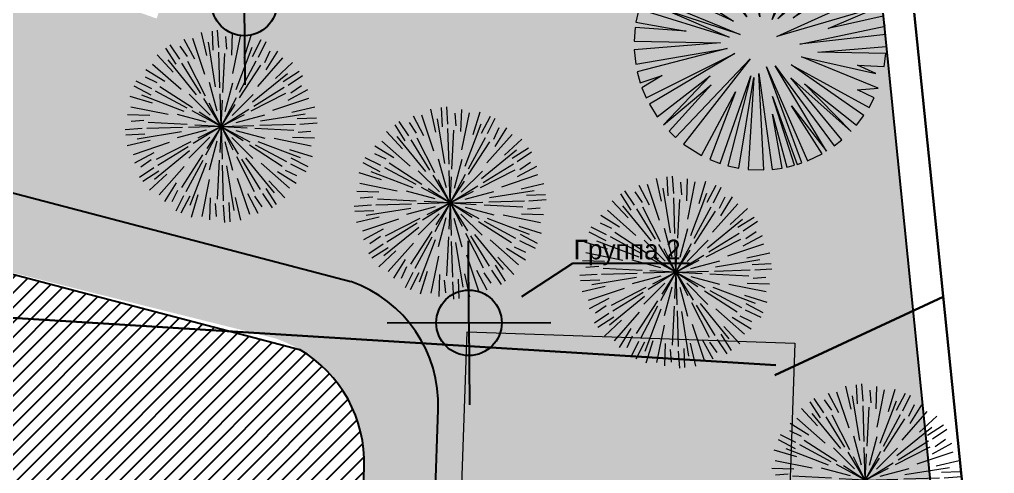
# Model space of a CAD drawing. Header units: millimetres. Extents: x -1042495 to -977915, y 3191218 to 3280168.
# Drawn here: x -992793 to -977915, y 3257403 to 3264328 of the extents above; entities that cross this region are included whole.
import ezdxf
from ezdxf import colors
from ezdxf.entities.mleader import LeaderData, LeaderLine
from ezdxf.math import Vec2, Vec3

# ---------------------------------------------------------------- set-up
doc = ezdxf.new("R2010")
doc.units = ezdxf.units.MM
doc.layers.get('0').update_dxf_attribs({"lineweight": 15})
for name, color, linetype in [('000 Граница', 6, 'Continuous'), ('000 дорожки', 7, 'Continuous'), ('000 Привязки', 1, 'Continuous'), ('000 Штриховка', 7, 'Continuous'), ('_Освещение уличные фанари', 1, 'Continuous'), ('p', 7, 'Continuous'), ('Сосны', 67, 'Continuous')]:
    doc.layers.add(name, color=color, linetype=linetype)
for name, color, linetype, lineweight in [('_ВК_В1', 5, 'B1', 30), ('_ВК_Кб', 18, 'g5_122_kb', 30), ('_Группы Электрика', 7, 'Continuous', 15), ('здания', 7, 'Continuous', 35), ('ме', 103, 'Continuous', 15)]:
    doc.layers.add(name, color=color, linetype=linetype, lineweight=lineweight)
doc.layers.add('АР-15_ Окружение деревья_Ном._пера__102', color=7, linetype='Continuous', lineweight=5, true_color=0xcccccc)
doc.layers.add('газон', color=7, linetype='Continuous', true_color=0xe4edc9)
doc.styles.add('Line_GUGK', font='')
doc.styles.get('Line_GUGK').set_extended_font_data('Bm431', italic=True)
doc.linetypes.add('B1', pattern='A,12.5,-3,["В1",Standard,S=2,R=0,X=-2,Y=-1],-2.5', length=18)
doc.linetypes.add('g5_122_kb', pattern='A,1,-1,1.5,-0.4,["Кб",Line_GUGK,S=1,R=0,X=0,Y=-0.5],-2.4,1.5,-1,4,-1,4,-1,3', length=21.8)

# ---------------------------------------------------------------- blocks, each defined once
blk = doc.blocks.new('z_39')
at = {"color": 118, "linetype": 'Continuous'}
for p, q in [((-84.30099999532104, 268.3220000006258), (-146.7459999956191, 454.7990000024438)), ((-73.88699999824166, 367.4010000005364), (-100.9289999939501, 485.9200000017881)), ((-40.58899999409914, 394.6000000014901), (-44.74299999698997, 493.6810000017285)), ((-11.44399999827147, 408.2010000050068), (-17.65599999949336, 497.5580000020564)), ((30.27500000223517, 400.0130000039935), (25.03600000590086, 465.8540000021458)), ((55.91400000080466, 369.5069999992847), (59.55500000342727, 484.0750000029802)), ((61.15300000458956, 274.5240000002086), (100.3150000050664, 467.2390000037849)), ((119.7130000032485, 355.1210000030696), (155.5520000010729, 471.285000000149)), ((-232.4489999972284, 321.4410000033677), (-285.5889999978244, 405.1680000014603)), ((-214.0119999945164, 347.7890000008047), (-264.0689999945462, 422.0730000026524)), ((-173.7879999950528, 361.5610000044107), (-211.2449999973178, 415.9600000046194)), ((-136.3299999944866, 347.9589999988675), (-190.4599999971688, 449.0010000020266)), ((-28.07299999520183, 204.2000000029802), (-65.52899999916553, 435.402000002563)), ((77.78900000452995, 190.8780000023544), (160.9500000029802, 409.832000002265)), ((162.1510000005364, 362.0280000008643), (208.0900000035763, 449.9130000025034)), ((194.1890000030398, 359.2340000011027), (233.4900000058115, 439.7270000018179)), ((-247.687999997288, 281.234000004828), (-330.36799999699, 370.355000000447)), ((-5.95099999755621, 200.1760000027716), (-11.44399999827147, 384.8800000026822)), ((9.048000004142523, 175.5830000005662), (19.43600000441074, 377.1280000023544)), ((190.2200000025332, 207.1680000014603), (320.4920000061393, 354.4840000011027)), ((226.2250000052154, 331.2829999998212), (254.6080000065267, 390.922000002116)), ((233.1770000047982, 292.0450000017881), (293.6150000058115, 389.4440000019968)), ((-207.1689999960363, 190.2230000048876), (-354.484999999404, 320.4950000010431)), ((-126.4099999964237, 162.8070000037551), (-274.4489999935031, 344.304999999702)), ((-105.2419999949634, 170.3790000006557), (-202.3509999997914, 327.5940000042319)), ((-79.95599999651313, 156.5830000005662), (-171.7319999970496, 336.3210000023246)), ((94.93200000375509, 176.3300000019372), (182.5290000028908, 339.03900000453)), ((95.62700000405312, 147.535000000149), (205.3950000032783, 316.8850000016391)), ((281.2350000031292, 247.6880000010133), (370.3540000058711, 330.3680000007153)), ((-331.2839999981225, 226.2270000018179), (-390.9229999966919, 254.6100000031292)), ((-292.0459999963641, 233.1770000047982), (-389.4449999965727, 293.617000002414)), ((162.8070000037551, 126.4090000018477), (344.3030000030994, 274.4480000026524)), ((321.4400000050664, 232.4479999989271), (405.1660000011325, 285.5890000015497)), ((347.7900000065565, 214.012000001967), (422.0710000023246, 264.0680000036955)), ((-362.027999997139, 162.1510000005364), (-449.9129999950528, 208.0910000018775)), ((-359.2339999973774, 194.1909999996424), (-439.7279999963939, 233.4900000020862)), ((-147.5349999964237, 95.62800000235438), (-316.8849999941885, 205.3960000015795)), ((-19.75599999725819, 77.9210000000894), (-59.66199999675155, 226.8640000000596)), ((21.85000000149012, 77.35999999940395), (61.76200000196695, 226.3029999993742)), ((170.3790000043809, 105.2410000041127), (327.5930000022054, 202.3500000014901)), ((361.5570000037551, 173.7880000025034), (415.9580000042915, 211.2440000027418)), ((-355.1219999939203, 119.7130000032485), (-471.2849999964237, 155.5550000034273)), ((-190.8779999949038, 77.79300000146031), (-409.8319999948144, 160.9530000016093)), ((-176.3309999965131, 94.9320000000298), (-339.0389999970794, 182.5310000032187)), ((-56.07199999690056, 57.60400000214577), (-165.1019999980927, 166.6410000026226)), ((0, 0), (-5.027999997138977, 169.0789999999106)), ((57.60200000181794, 56.07200000062585), (166.6370000056922, 165.1020000018179)), ((156.5820000059903, 79.95600000396371), (336.3190000019968, 171.7320000007749)), ((347.957000002265, 136.3290000036359), (448.9990000016987, 190.4600000046194)), ((0, 0), (-88.89399999380112, 143.9130000025034)), ((0, 0), (-61.63599999621511, 120.7080000042915)), ((0, 0), (80.18500000610948, 148.9409999996424)), ((0, 0), (6.975000001490116, 135.3530000038445)), ((0, 0), (73.7170000039041, 113.7310000024736)), ((268.3180000036955, 84.30099999904633), (454.7960000038147, 146.7450000047684)), ((-369.5069999992847, 55.91600000113249), (-484.0759999938309, 59.55900000408292)), ((-274.5249999947846, 61.15300000086427), (-467.2399999946356, 100.3150000013411)), ((-77.35999999567866, 21.85000000149012), (-226.3029999993742, 61.76300000399351)), ((0, 0), (-148.9409999959171, 80.18700000271201)), ((0, 0), (-113.7319999970496, 73.71900000050664)), ((0, 0), (143.9130000062287, 88.8940000012517)), ((0, 0), (120.7040000036359, 61.63600000366569)), ((77.91900000348687, 19.75600000470877), (226.8640000037849, 59.66200000047684)), ((204.199000004679, 28.07200000435114), (435.3980000019073, 65.52900000289083)), ((367.3990000039339, 73.88700000196695), (485.9200000055134, 100.9290000014007)), ((-400.0129999965429, 30.277000002563), (-465.8549999967217, 25.03700000047684)), ((-175.5829999931157, 9.050000000745058), (-377.1289999932051, 19.43699999898672)), ((0, 0), (-169.0789999961853, -5.025999996811152)), ((0, 0), (-143.9129999987781, -88.89199999719858)), ((0, 0), (-135.3529999963939, 6.977000001817942)), ((0, 0), (-120.7089999988675, -61.63399999588728)), ((0, 0), (-80.18699999898672, -148.9389999955893)), ((0, 0), (-73.71899999678135, -113.7319999970496)), ((0, 0), (-6.976999994367361, -135.3529999963939)), ((0, 0), (169.0790000036359, 5.027000002563)), ((0, 0), (88.89200000464916, -143.9139999970794)), ((0, 0), (113.7310000024736, -73.71699999645352)), ((0, 0), (148.9390000030398, -80.1849999986589)), ((0, 0), (135.3530000038445, -6.974999997764826)), ((0, 0), (5.026000004261732, -169.0789999961853)), ((0, 0), (61.63400000333786, -120.7049999982119)), ((200.172000002116, 5.9510000012815), (384.8800000026822, 11.44400000199676)), ((394.6000000052154, 40.58800000324845), (493.679000005126, 44.74200000241399)), ((408.199000004679, 11.44400000199676), (497.5580000057817, 17.65600000321865)), ((-408.2009999975562, -11.44199999794364), (-497.5589999966323, -17.6549999974668)), ((-394.5999999977648, -40.58499999716878), (-493.6809999980032, -44.74299999698997)), ((-204.2009999938309, -28.06899999827147), (-435.4019999988377, -65.5249999947846)), ((-200.175999995321, -5.95099999755621), (-384.8799999952316, -11.44199999794364)), ((-77.92099999636412, -19.75699999555945), (-226.8639999963343, -59.66199999675155)), ((77.35800000280142, -21.85099999979138), (226.2990000024438, -61.76199999824166)), ((175.5810000039637, -9.0489999987185), (377.1270000040531, -19.43599999696016)), ((400.0130000039935, -30.27600000053644), (465.8510000035167, -25.03599999845028)), ((-367.4009999968112, -73.88499999791384), (-485.9199999980628, -100.9279999993742)), ((-268.3219999969006, -84.30099999904633), (-454.7999999970198, -146.7439999952912)), ((-156.5839999951422, -79.95299999788404), (-336.3209999985993, -171.7299999967217)), ((-57.60399999469519, -56.06899999827147), (-166.6409999988973, -165.0999999977648)), ((-21.85099999606609, -77.3589999973774), (-61.7639999948442, -226.2999999970198)), ((19.75600000470877, -77.91899999603629), (59.66200000420213, -226.8640000000596)), ((56.06800000369549, -57.60199999809265), (165.1000000052154, -166.6379999965429)), ((147.5330000035465, -95.62699999660254), (316.8830000050366, -205.394999999553)), ((176.3300000056624, -94.93299999833107), (339.0350000038743, -182.5299999974668)), ((190.8760000020266, -77.78999999910593), (409.8300000019372, -160.9499999992549)), ((274.5210000053048, -61.15399999916553), (467.2390000037849, -100.3149999976158)), ((369.5050000026822, -55.91399999707937), (484.0730000063777, -59.55499999970198)), ((-347.9599999971688, -136.3299999982119), (-449.000999994576, -190.46099999547)), ((-162.8079999946058, -126.4079999998212), (-344.3049999959767, -274.4489999972284)), ((-170.3799999989569, -105.2399999983609), (-327.5949999988079, -202.3469999954104)), ((-95.62899999693036, -147.5339999981225), (-205.3969999961555, -316.882999997586)), ((355.1200000010431, -119.7129999995232), (471.2830000035465, -155.5519999973476)), ((-361.5609999969602, -173.7859999984503), (-415.9599999971688, -211.24299999699)), ((-94.93299999460578, -176.3309999965131), (-182.5319999977946, -339.035000000149)), ((-77.79299999400973, -190.8759999983013), (-160.9539999961853, -409.8299999982119)), ((-9.050999995321035, -175.5809999965131), (-19.43799999728799, -377.1269999966025)), ((5.95100000500679, -200.1730000004172), (11.44200000539422, -384.8799999952316)), ((79.95200000330806, -156.5819999985397), (171.7300000041723, -336.3189999982715)), ((105.2400000020862, -170.3799999989569), (202.347000002861, -327.5929999947548)), ((126.4070000052452, -162.8079999983311), (274.4480000026524, -344.3029999956489)), ((207.1650000065565, -190.2199999988079), (354.4820000045002, -320.4919999986887)), ((359.2320000045002, -194.1889999955893), (439.7260000035167, -233.4899999983609)), ((362.0260000042617, -162.1519999988377), (449.909000005573, -208.089999999851)), ((-347.7899999991059, -214.0089999958873), (-422.0739999972284, -264.0689999982715)), ((-321.4419999942183, -232.4489999972284), (-405.1689999960363, -285.5879999957979)), ((-281.2349999956787, -247.6869999989867), (-370.3559999987483, -330.3659999966621)), ((-190.2239999957383, -207.1649999991059), (-320.4959999956191, -354.4829999990761)), ((28.06800000369549, -204.1989999972284), (65.52500000223517, -435.3979999944568)), ((292.0440000034869, -233.1769999973476), (389.4420000053942, -293.6159999966621)), ((331.2810000032187, -226.2249999977648), (390.9200000017881, -254.6079999990761)), ((-233.1769999973476, -292.0439999960363), (-293.6169999986887, -389.4429999999702)), ((-61.15399999544024, -274.5209999978542), (-100.3149999976158, -467.2399999983609)), ((84.30100000277162, -268.3179999962449), (146.7440000027418, -454.7959999963641)), ((247.6860000044107, -281.2349999956787), (330.3660000041127, -370.3539999984205)), ((-226.2269999980927, -331.2819999977946), (-254.609999999404, -390.9209999963641)), ((136.3290000036359, -347.957999996841), (190.4600000046194, -449)), ((214.0080000050366, -347.7899999991059), (264.0680000036955, -422.0720000006258)), ((232.4480000026524, -321.4399999976158), (285.5870000049472, -405.1669999994338)), ((-194.1909999959171, -359.2319999970496), (-233.4899999983609, -439.7259999997914)), ((-162.1519999951124, -362.0269999988377), (-208.0919999964535, -449.9099999964237)), ((-119.7129999957979, -355.1199999973178), (-155.555999994278, -471.2829999960959)), ((-55.9159999974072, -369.5049999989569), (-59.55899999663234, -484.0739999972284)), ((-30.27699999511242, -400.0129999965429), (-25.0379999987781, -465.8509999997914)), ((40.5840000025928, -394.5999999977648), (44.74200000241399, -493.6789999976754)), ((73.88500000163913, -367.3999999985099), (100.9270000047982, -485.9199999980628)), ((173.7860000059009, -361.5570000000298), (211.2430000044405, -415.9589999951422)), ((11.44200000539422, -408.1999999955297), (17.65400000289083, -497.5589999966323))]:
    blk.add_line(p, q, dxfattribs=at)
blk = doc.blocks.new('Модель Сосны 21')
at = {"layer": 'АР-15_ Окружение деревья_Ном._пера__102', "color": 136, "linetype": 'Continuous', "lineweight": 5}
for p, q in [((-513.82155491, 2449.14387255), (-256.04490633, 2489.50164296625)), ((-477.37461072, 1917.6800441), (-513.82155491, 2449.14387255)), ((-256.04490633, 2489.50164296625), (-197.694588426625, 1136.906648535)), ((-197.694588426625, 1136.906648535), (-117.7707435273375, 2499.948532)), ((-117.7707435273375, 2499.948532), (118.5695967186625, 2500.05140418375)), ((118.5695967186625, 2500.05140418375), (-22.89457449466251, 787.3066206700004)), ((-22.89457449466251, 787.3066206700004), (281.224495721625, 2487.10326831625)), ((683.18928671, 2408.1189529), (140.252105175625, 332.826584445)), ((480.9968450550001, 2456.40708608375), (268.43878206, 1358.31999951625)), ((268.43878206, 1358.31999951625), (683.18928671, 2408.1189529)), ((281.224495721625, 2487.10326831625), (480.9968450550001, 2456.40708608375)), ((-1321.67556875, 2124.22809795), (-1129.954424686625, 2232.30645333375)), ((-1129.954424686625, 2232.30645333375), (-966.8146497299999, 1906.02670983375)), ((-966.8146497299999, 1906.02670983375), (-944.7501749116251, 2316.9335107)), ((-944.7501749116251, 2316.9335107), (-279.267928263375, 810.6132891950002)), ((-279.267928263375, 810.6132891950002), (-652.1746246516249, 2278.93340623375)), ((-652.1746246516249, 2278.93340623375), (-477.37461072, 1917.6800441)), ((140.252105175625, 332.826584445), (967.0046916416252, 2308.96154535)), ((1228.149325878375, 2181.4067134), (932.678835003375, 1521.46667918625)), ((967.0046916416252, 2308.96154535), (1228.149325878375, 2181.4067134)), ((-1663.49869459375, 1868.24527528375), (-1477.03772141125, 2019.11565825)), ((-1477.03772141125, 2019.11565825), (-430.76127367, 600.8532724750002)), ((-430.76127367, 600.8532724750002), (-1321.67556875, 2124.22809795)), ((1348.12839186625, 2109.41408758375), (501.5054673033751, 670.7732780483752)), ((501.5054673033751, 670.7732780483752), (1498.25248087, 2005.623648)), ((932.678835003375, 1521.46667918625), (1348.12839186625, 2109.41408758375)), ((1498.25248087, 2005.623648), (1683.90842675, 1852.5497768)), ((-687.134627438375, 589.199938213375), (-1782.70327455, 1754.68592433375)), ((-1782.70327455, 1754.68592433375), (-815.3213043216251, 857.226626243375)), ((-815.3213043216251, 857.226626243375), (-1663.49869459375, 1868.24527528375)), ((1683.90842675, 1852.5497768), (489.852133041625, 367.786587231625)), ((-2063.25993961625, 1413.61111450875), (-1947.47665795, 1569.51396978375)), ((-1947.47665795, 1569.51396978375), (-687.134627438375, 589.199938213375)), ((489.852133041625, 367.786587231625), (1890.37216831625, 1641.37493684375)), ((1890.37216831625, 1641.37493684375), (1999.8353102, 1506.08533099625)), ((-442.4146079333751, 286.213247396625), (-2063.25993961625, 1413.61111450875)), ((1999.8353102, 1506.08533099625), (897.7188322166251, 600.8532724750002)), ((897.7188322166251, 600.8532724750002), (2080.6034459, 1392.37327876125)), ((2080.6034459, 1392.37327876125), (2220.08476521625, 1157.027851781625)), ((-2343.07548306625, 873.6510663566253), (-2210.27877188375, 1170.047239428375)), ((-2210.27877188375, 1170.047239428375), (-1246.494672023375, 589.199938213375)), ((-1246.494672023375, 589.199938213375), (-2161.96360991625, 1257.21896076125)), ((-2161.96360991625, 1257.21896076125), (-442.4146079333751, 286.213247396625)), ((2220.08476521625, 1157.027851781625), (478.1987987783751, 251.25324461)), ((-454.067942195, 111.4132334643375), (-2343.07548306625, 873.6510663566253)), ((478.1987987783751, 251.25324461), (2326.21104703375, 925.2116656516251)), ((2326.21104703375, 925.2116656516251), (2390.1211057, 744.5615145950002)), ((-2457.56007193375, 460.8484960666251), (-2424.25774005, 612.702322431625)), ((-2424.25774005, 612.702322431625), (-1048.387989566625, 216.293241823375)), ((-2409.08486811625, 670.0121078333751), (-2381.70556508375, 761.824431008375)), ((-1048.387989566625, 216.293241823375), (-2409.08486811625, 670.0121078333751)), ((-2381.70556508375, 761.824431008375), (-454.067942195, 111.4132334643375)), ((2390.1211057, 744.5615145950002), (1224.012191558375, 391.0932557566251)), ((-1397.98801743125, 204.639907561625), (-2457.56007193375, 460.8484960666251)), ((1224.012191558375, 391.0932557566251), (2446.96598423375, 528.282010561625)), ((2446.96598423375, 528.282010561625), (2486.93494971625, 285.379490388375)), ((-2494.57643801625, 168.198704213375), (-2473.57694153375, 364.8732390283752)), ((-2473.57694153375, 364.8732390283752), (-1397.98801743125, 204.639907561625)), ((2486.93494971625, 285.379490388375), (757.8788210700001, 146.373236250875)), ((-2481.16054551625, -306.589489046625), (-2500.16036273375, 1.1452933625145)), ((-2500.16036273375, 1.1452933625145), (-582.2546190783752, -40.08011194383749)), ((-582.2546190783752, -40.08011194383749), (-2494.57643801625, 168.198704213375)), ((2500.16036273375, -120.8055928255), (536.4654700900002, 6.53322510481625)), ((536.4654700900002, 6.53322510481625), (2479.40169688375, -342.6269318716249)), ((757.8788210700001, 146.373236250875), (2499.55067111625, 135.005247119625)), ((2499.55067111625, 135.005247119625), (2500.16036273375, -120.8055928255)), ((-663.8279589149998, -144.9601203035), (-2481.16054551625, -306.589489046625)), ((-2451.31460273375, -490.793560068375), (-663.8279589149998, -144.9601203035)), ((-628.8679561283749, -203.2267916150001), (-2397.82074036625, -707.0650682433752)), ((-2348.35070115, -857.0518506950002), (-628.8679561283749, -203.2267916150001)), ((-290.921262525, -203.2267916150001), (-1942.4360235, -1573.466698525)), ((-1804.96627123375, -1729.45178695), (-290.921262525, -203.2267916150001)), ((2187.60661328375, -1215.046123386625), (548.1188043516249, -249.840128663375)), ((548.1188043516249, -249.840128663375), (2068.85860491625, -1407.47642577)), ((2386.52480315, -753.72903104), (862.7588294300001, -343.06680276)), ((862.7588294300001, -343.06680276), (2324.4842171, -927.2535886933751)), ((2432.34953196625, -589.742114308375), (1037.558843363375, -273.1467971866251)), ((1037.558843363375, -273.1467971866251), (2386.52480315, -753.72903104)), ((2479.40169688375, -342.6269318716249), (2432.34953196625, -589.742114308375)), ((-2397.82074036625, -707.0650682433752), (-2451.31460273375, -490.793560068375)), ((-931.8546469450001, -517.8668166933751), (-2263.25850168375, -1061.477589188375)), ((-2177.4017908, -1227.953251721625), (-931.8546469450001, -517.8668166933751)), ((-174.387919903375, -506.2134824300002), (-1129.600572023375, -2230.19527315)), ((-1007.728249613375, -2287.8991416), (-174.387919903375, -506.2134824300002)), ((1036.052825728375, -2276.5539477), (198.5187764866251, -389.680139808375)), ((198.5187764866251, -389.680139808375), (711.2654840216248, -1811.3869198)), ((1489.34649918, -2009.95253811625), (466.545464516625, -517.8668166933751)), ((466.545464516625, -517.8668166933751), (1272.96087400875, -2153.29071605)), ((-69.50791154350001, -657.706827838375), (-486.7251711050002, -2452.40088151625)), ((-333.138996545, -2478.02098411625), (-69.50791154350001, -657.706827838375)), ((711.2654840216248, -1811.3869198), (151.905439437875, -611.0934907900001)), ((151.905439437875, -611.0934907900001), (754.259924181625, -2384.5565206)), ((1643.53222499625, -1543.360231765), (699.6121497600001, -669.3601621016248)), ((699.6121497600001, -669.3601621016248), (1718.90042836625, -1817.84660931625)), ((-2263.25850168375, -1061.477589188375), (-2348.35070115, -857.0518506950002)), ((47.02543107833749, -785.8935047233751), (-46.00121214216251, -2500.05140418375)), ((127.926600073375, -2497.30484916625), (47.02543107833749, -785.8935047233751)), ((1912.9877351, -1612.67173684125), (1014.252174838375, -809.200173246625)), ((1014.252174838375, -809.200173246625), (1643.53222499625, -1543.360231765)), ((2324.4842171, -927.2535886933751), (2187.60661328375, -1215.046123386625)), ((-780.3613015366251, -995.6535214416251), (-1675.29261763375, -1855.37021076625)), ((-1548.90430388625, -1962.14952273375), (-780.3613015366251, -995.6535214416251)), ((-605.561287603375, -1007.306855705), (-1548.90430388625, -1962.14952273375)), ((-1384.050414, -2081.76753236625), (-605.561287603375, -1007.306855705)), ((-1942.4360235, -1573.466698525), (-2177.4017908, -1227.953251721625)), ((501.055782195, -2450.11381135), (291.745450583375, -1461.78689192875)), ((291.745450583375, -1461.78689192875), (399.2595915866252, -2468.67597756625)), ((2068.85860491625, -1407.47642577), (1912.9877351, -1612.67173684125)), ((-1675.29261763375, -1855.37021076625), (-1804.96627123375, -1729.45178695)), ((1718.90042836625, -1817.84660931625), (1489.34649918, -2009.95253811625)), ((-1129.600572023375, -2230.19527315), (-1384.050414, -2081.76753236625)), ((-570.6012848166251, -1962.8802652), (-802.6466242500001, -2367.73819961625)), ((-701.825253165, -2399.60287856625), (-570.6012848166251, -1962.8802652)), ((-802.6466242500001, -2367.73819961625), (-1007.728249613375, -2287.8991416)), ((1272.96087400875, -2153.29071605), (1036.052825728375, -2276.5539477)), ((-486.7251711050002, -2452.40088151625), (-701.825253165, -2399.60287856625)), ((-46.00121214216251, -2500.05140418375), (-333.138996545, -2478.02098411625)), ((399.2595915866252, -2468.67597756625), (127.926600073375, -2497.30484916625)), ((754.259924181625, -2384.5565206), (501.055782195, -2450.11381135))]:
    blk.add_line(p, q, dxfattribs=at)

msp = doc.modelspace()

# ---------------------------------------------------------------- hatches: boundary and pattern name
at = {"layer": '000 Привязки', "true_color": 0x999b37}
h = msp.add_hatch(color=55, dxfattribs=at)
h.dxf.hatch_style = 1
edge = h.paths.add_edge_path()
edge.add_line((-1001639.218022007, 3264468.641069544), (-996050.2179748308, 3262513.088762247))
edge.add_line((-996050.2179748308, 3262513.088762247), (-991893.645166476, 3261422.440649465))
edge.add_line((-991893.645166476, 3261422.440649465), (-990983.4939305522, 3264442.695467696))
edge.add_line((-990983.4939305522, 3264442.695467696), (-993624.4130851962, 3265372.147902116))
edge.add_line((-993624.4130851962, 3265372.147902116), (-993524.8183247782, 3265655.133561954))
edge.add_line((-993524.8183247782, 3265655.133561954), (-994090.7896442201, 3265854.32308312))
edge.add_line((-994090.7896442201, 3265854.32308312), (-993493.2382017627, 3267552.188399731))
edge.add_line((-993493.2382017627, 3267552.188399731), (-994194.1245987155, 3267798.860308155))
edge.add_line((-994194.1245987155, 3267798.860308155), (-992036.2381236292, 3273930.216272339))
edge.add_line((-992036.2381236292, 3273930.216272339), (-989678.0242912509, 3273100.259935603))
edge.add_line((-989678.0242912509, 3273100.259935603), (-989415.7580892779, 3273845.455506667))
edge.add_line((-989415.7580892779, 3273845.455506667), (-986491.5729367472, 3272816.309649155))
edge.add_line((-986491.5729367472, 3272816.309649155), (-986753.839139178, 3272071.114078144))
edge.add_line((-986753.839139178, 3272071.114078144), (-981612.9329845645, 3270261.809264168))
edge.add_line((-981612.9329845645, 3270261.809264168), (-983272.8456580378, 3265545.381599411))
edge.add_line((-983272.8456580378, 3265545.381599411), (-986055.5379802743, 3266524.730076706))
edge.add_line((-986055.5379802743, 3266524.730076706), (-986553.5117823817, 3265109.801777229))
edge.add_line((-986553.5117823817, 3265109.801777229), (-989437.3907472824, 3266124.762163148))
edge.add_line((-989437.3907472824, 3266124.762163148), (-989935.3474299647, 3264709.882506236))
edge.add_line((-989935.3474299647, 3264709.882506236), (-979266.9322102849, 3260955.210773215))
edge.add_line((-979266.9322102849, 3260955.210773215), (-980318.0226566531, 3271335.582340404))
edge.add_line((-980318.0226566531, 3271335.582340404), (-989147.2214710452, 3275033.696493968))
edge.add_line((-989147.2214710452, 3275033.696493968), (-1001307.873298857, 3279313.550128862))
edge.add_line((-1001307.873298857, 3279313.550128862), (-1021564.11379768, 3257304.459940832))
edge.add_line((-1021564.11379768, 3257304.459940832), (-1018434.951940914, 3254428.589344897))
edge.add_line((-1018434.951940914, 3254428.589344897), (-1015566.75896428, 3251786.155563995))
edge.add_line((-1015566.75896428, 3251786.155563995), (-1014547.785553514, 3252887.447271054))
edge.add_line((-1014547.785553514, 3252887.447271054), (-1014327.413725328, 3252683.888140016))
edge.add_line((-1014327.413725328, 3252683.888140016), (-1003953.014445543, 3263890.19196366))
edge.add_arc((-1002290.970029792, 3262158.83170067), 2400.000000039562, 74.24268431795309, 133.8298026178991, ccw=False)
h = msp.add_hatch(color=55, dxfattribs=at)
h.dxf.hatch_style = 1
edge = h.paths.add_edge_path()
edge.add_line((-986402.2348091679, 3258376.025422296), (-986539.9238966058, 3254398.777785871))
edge.add_arc((-988538.7264845667, 3254467.974710343), 1999.999999998848, 297.26874377650245, 358.0172584273264, ccw=False)
edge.add_line((-987622.3970361183, 3252690.240100819), (-994760.7077519335, 3251076.631740381))
edge.add_line((-994760.7077519335, 3251076.631740381), (-994809.7453541459, 3249660.145598978))
edge.add_line((-994809.7453541459, 3249660.145598978), (-994509.9249661034, 3249649.766060221))
edge.add_line((-994509.9249661034, 3249649.766060221), (-994561.7147541532, 3248153.781040839))
edge.add_line((-994561.7147541532, 3248153.781040839), (-994142.4515711706, 3248138.562444844))
edge.add_line((-994142.4515711706, 3248138.562444844), (-992363.3915272192, 3247884.2373456))
edge.add_arc((-1003685.282619404, 3210870.805831994), 38706.32158079166, 68.2988361351313, 72.99186114085842, ccw=False)
edge.add_arc((-992725.38751447, 3238290.058532631), 9177.921700637306, 44.797770282692, 68.57611625276212, ccw=False)
edge.add_arc((-1643739.334358322, 2538165.876261954), 965200.5273287632, 46.7124029851019, 47.05991996073732, ccw=False)
edge.add_line((-981939.1746519469, 3240755.80400668), (-978370.3115422465, 3252100.353685305))
edge.add_line((-978370.3115422465, 3252100.353685305), (-979266.9322102849, 3260955.210773215))
edge.add_line((-979266.9322102849, 3260955.210773215), (-990501.318749594, 3264909.072027203))
edge.add_line((-990501.318749594, 3264909.072027203), (-990700.508270476, 3264343.100707278))
edge.add_line((-990700.508270476, 3264343.100707278), (-990983.4939305522, 3264442.695467696))
edge.add_line((-990983.4939305522, 3264442.695467696), (-991893.645166476, 3261422.440649465))
edge.add_line((-991893.645166476, 3261422.440649465), (-987737.073110875, 3260331.79280161))
edge.add_arc((-988401.0374274558, 3258445.22147078), 2000.00000000012, -1.982716462430119, 70.61087133450098, ccw=False)
h.paths.add_polyline_path([(-986168.4315549366, 3253568.391940329), (-985960.8407817056, 3259564.799704222), (-980963.8343117746, 3259391.807393177), (-981171.4250850269, 3253395.399629286)], flags=16)
at = {"layer": '000 Штриховка', "true_color": 0xcd6928}
h = msp.add_hatch(color=32, dxfattribs=at)
h.dxf.hatch_style = 1
h.paths.add_polyline_path([(-985960.8407816843, 3259564.799704221), (-986151.7679558872, 3253567.815060046), (-981171.4250850269, 3253395.399629286), (-980963.8343117746, 3259391.807393177)])
at = {"layer": '_Освещение уличные фанари', "linetype": 'Continuous'}
h = msp.add_hatch(color=1, dxfattribs=at)
h.paths.add_polyline_path([(-989362.0048124546, 3264580.087684633), (-988862.0101116548, 3264582.389677716, 0.414213562373095), (-989364.306805538, 3265080.082385433)], flags=0)
h.paths.add_polyline_path([(-989362.0048124546, 3264580.087684633), (-989861.9995132544, 3264577.78569155, 0.414213562373095), (-989359.7028193711, 3264080.092983834)], flags=0)
h = msp.add_hatch(color=1, dxfattribs=at)
h.paths.add_polyline_path([(-985933.9954794645, 3259701.908121331), (-985434.0007786647, 3259704.210114414, 0.414213562373095), (-985936.297472548, 3260201.90282213)], flags=0)
h.paths.add_polyline_path([(-985933.9954794645, 3259701.908121331), (-986433.9901802643, 3259699.606128247, 0.414213562373095), (-985931.6934863811, 3259201.913420531)], flags=0)
at = {"layer": 'газон'}
h = msp.add_hatch(dxfattribs=at)
h.set_pattern_fill('ANSI31', color=65, scale=50)
h.set_pattern_definition([(45, (0, 0), (-112.2532015133644, 112.2532015133644), [])])
edge = h.paths.add_edge_path()
edge.add_line((-987604.2790091201, 3255447.440668878), (-987533.1554789848, 3257501.894634542))
edge.add_arc((-989531.9580669437, 3257571.091559114), 2000.000000000334, 358.017258424458, 419.6468022767465)
edge.add_line((-988521.299971378, 3259296.945033158), (-994527.297816365, 3260872.865994253))
edge.add_line((-994527.297816365, 3260872.865994253), (-994444.6270827897, 3260248.378147307))
edge.add_line((-994444.6270827897, 3260248.378147307), (-994719.0232255786, 3252280.719048184))
edge.add_line((-994719.0232255786, 3252280.719048184), (-989152.4476239614, 3253568.066572863))
edge.add_arc((-989603.0815970785, 3255516.63759345), 1999.999999999577, 283.0215188066212, 358.0172584244706)
at = {"layer": 'здания'}
h = msp.add_hatch(dxfattribs=at)
h.set_pattern_fill('AR-SAND', color=256, scale=7)
h.set_pattern_definition([(37.50000000000001, (0, 0), (-11.20021907188832, 342.5892661305397), [0, -270.256, 0, -302.26, 0, -288.925]), (7.499999999999999, (0, 0), (314.6662981966019, 501.777570397848), [0, -145.796, 0, -243.586, 0, -93.345]), (327.5, (-218.694, 0), (553.6946591690205, 1.006029274981984), [0, -88.89999999999999, 0, -320.04, 0, -417.83]), (317.5, (-218.694, 0), (534.489516730608, 156.0505262800514), [0, -44.45, 0, -209.804, 0, -240.03])])
edge = h.paths.add_edge_path()
edge.add_line((-986539.9238966058, 3254398.777785871), (-986402.2348091854, 3258376.025421789))
edge.add_arc((-988401.0374274557, 3258445.22147078), 2000.000000000011, 358.0172835230471, 430.6108713345041)
edge.add_line((-987737.073110875, 3260331.79280161), (-995891.6388540928, 3262451.061382857))
edge.add_line((-995891.6388540928, 3262451.061382857), (-995436.0526834464, 3262233.205886358))
edge.add_line((-995436.0526834464, 3262233.205886358), (-995031.4256496743, 3261820.733248113))
edge.add_line((-995031.4256496743, 3261820.733248113), (-994669.1246331319, 3261370.895464536))
edge.add_line((-994669.1246331319, 3261370.895464536), (-994527.297816365, 3260872.865994253))
edge.add_line((-994527.297816365, 3260872.865994253), (-988867.9929976087, 3259457.662625017))
edge.add_arc((-989531.9580669433, 3257571.091559114), 1999.999999999888, -1.9827415755424909, 70.61084847312122, ccw=False)
edge.add_line((-987533.1554789848, 3257501.894634542), (-987604.2790091201, 3255447.440668878))
edge.add_arc((-989603.0815970782, 3255516.63759345), 1999.99999999962, 283.02151880661467, 358.01725842447064, ccw=False)
edge.add_line((-989152.4476239614, 3253568.066572863), (-994719.0232255786, 3252280.719048184))
edge.add_line((-994719.0232255786, 3252280.719048184), (-994760.7077519335, 3251076.631740381))
edge.add_line((-994760.7077519335, 3251076.631740381), (-987622.3970361183, 3252690.240100819))
edge.add_arc((-988538.7264845667, 3254467.974710343), 1999.999999998929, 297.2687437765024, 358.0172584273265)

# ---------------------------------------------------------------- linework, layer by layer
msp.add_lwpolyline([(-985960.8407816843, 3259564.799704221), (-980963.8343117746, 3259391.807393177), (-981171.4250850269, 3253395.399629286), (-986168.4315549366, 3253568.391940329)], close=True)
at = {"layer": '000 Граница'}
msp.add_lwpolyline([(-1033142.18717787, 3244724.491745695), (-1001307.873298857, 3279313.550128862), (-989147.2214710452, 3275033.696493968), (-980318.0226566531, 3271335.582340404), (-978370.3115422465, 3252100.353685305), (-985642.9988891818, 3228982.245658085), (-1025266.522774909, 3230353.979917452), (-1023687.257262442, 3222587.872756049), (-1023919.598242972, 3215467.274630293), (-1025057.144647811, 3210444.437963888), (-1026565.012326453, 3205550.683263883), (-1027258.090718482, 3202758.955780372), (-999185.7569582202, 3193788.550144956), (-989700.4723121859, 3215862.14240329), (-985642.9988891818, 3228982.245658085)], dxfattribs=at)
msp.add_lwpolyline([(-1033142.18717787, 3244724.491745695), (-1001307.873298857, 3279313.550128862), (-989147.2214710452, 3275033.696493968), (-980318.0226566531, 3271335.582340404), (-978370.3115422465, 3252100.353685305), (-985642.9988891818, 3228982.245658085), (-1025266.522774909, 3230353.979917452), (-1023687.257262442, 3222587.872756049), (-1023919.598242972, 3215467.274630293), (-1025057.144647811, 3210444.437963888), (-1026565.012326453, 3205550.683263883), (-1027258.090718482, 3202758.955780372), (-999185.7569582202, 3193788.550144956), (-989700.4723121859, 3215862.14240329), (-985642.9988891818, 3228982.245658085)], dxfattribs=at)
at = {"layer": '000 дорожки'}
for p, q in [((-996050.2179748308, 3262513.088762247), (-987737.0723581212, 3260331.792536683)), ((-994527.297816365, 3260872.865994253), (-988521.299971378, 3259296.945033158)), ((-986539.9238966056, 3254398.777785872), (-986402.2348394939, 3258376.024546308)), ((-987604.2790091201, 3255447.440668878), (-987533.1554789848, 3257501.894634542))]:
    msp.add_line(p, q, dxfattribs=at)
for centre, radius, start, end in [((-988401.0374274557, 3258445.22147078), 2000, 358.0172584249639, 70.61084845992991), ((-989531.9580669439, 3257571.091559114), 2000.000000000567, 358.0172584244582, 59.64680227673794)]:
    msp.add_arc(centre, radius, start, end, dxfattribs=at)
at = {"layer": '_ВК_В1', "linetype": 'B1'}
msp.add_lwpolyline([(-997101.9054329799, 3260036.240946218), (-981249.7117002992, 3259054.648489843)], dxfattribs=at)
at = {"layer": '_ВК_Кб', "linetype": 'g5_122_kb'}
msp.add_lwpolyline([(-981267.8828613719, 3258904.546986267), (-978696.9242824927, 3260095.901145058)], dxfattribs=at)
at = {"layer": '_Освещение уличные фанари', "color": 1, "linetype": 'Continuous'}
for p, q in [((-989362.0048124546, 3264580.087684633), (-989356.2498297461, 3263330.100932634)), ((-985933.9954794645, 3259701.908121331), (-985939.750462173, 3260951.89487333)), ((-985933.9954794645, 3259701.908121331), (-987183.982231464, 3259696.153138622)), ((-985933.9954794645, 3259701.908121331), (-984684.008727465, 3259707.663104039)), ((-985933.9954794645, 3259701.908121331), (-985928.240496756, 3258451.921369331))]:
    msp.add_line(p, q, dxfattribs=at)
for centre in [(-989362.0048124546, 3264580.087684633), (-985933.9954794645, 3259701.908121331)]:
    msp.add_circle(centre, 500, dxfattribs=at)
at = {"layer": 'p', "color": 5, "linetype": 'Continuous', "lineweight": 30}
msp.add_lwpolyline([(-985234.7608315684, 3228968.112787709), (-1025674.760831568, 3230368.112787709), (-1026264.760831568, 3233058.112787709), (-1027264.760831568, 3235898.112787709), (-1028454.760831568, 3238328.112787709), (-1030514.760831568, 3241528.112787709), (-1032294.760831568, 3243608.112787709), (-1033584.760831568, 3244918.112787709), (-1001124.760831568, 3280168.112787709), (-989904.7608315684, 3276188.112787709), (-979914.7608315684, 3271988.112787709), (-978784.7608315684, 3260958.112787709), (-977914.7608315684, 3252418.112787709)], close=True, dxfattribs=at)

# ---------------------------------------------------------------- block references
at = {"layer": 'ме', "lineweight": 25, "xscale": 2.9457671658292, "yscale": 2.9457671658292, "zscale": 2.9457671658292}
for p in [(-989717.0746936998, 3262697.619160471), (-986220.8205653051, 3261529.089170888), (-982775.9820053168, 3260473.364317733), (-979886.4337839741, 3257302.910761731)]:
    msp.add_blockref('z_39', p, dxfattribs=at)
at = {"layer": 'Сосны', "linetype": 'Continuous', "lineweight": 13, "xscale": -0.7691002970112025, "yscale": 0.7691002970112001, "zscale": 769.1002970112003, "rotation": 271.6087296583349}
msp.add_blockref('Модель Сосны 21', (-981491.0699472252, 3263954.668411055), dxfattribs=at)

# ---------------------------------------------------------------- leaders
at = {"layer": '_Группы Электрика'}
ml = msp.add_multileader_mtext('Standard', dxfattribs=at)
ml.set_content('Группа 2', color=256)
ml.set_leader_properties()
ml.build(insert=Vec2(0, 0))
ml.multileader.update_dxf_attribs({"text_left_attachment_type": 6, "text_right_attachment_type": 6, "dogleg_length": 0.36, "arrow_head_size": 300})
ctx = ml.context
ctx.base_point, ctx.char_height, ctx.arrow_head_size, ctx.landing_gap_size, ctx.plane_origin = Vec3(-984346.6918997237, 3260609.336258888), 300, 300, 9, Vec3(-985933.0800838476, 3259700.282394952)
ctx.left_attachment, ctx.right_attachment = 6, 6
notes = []
notes.append((ctx, [(0, (1, 1, 0), (-984347.0518997237, 3260609.336258888), (1, 0), 0.3599999999999679, [(0, [(-985379.1437380391, 3259941.40258779)], 0, [])])]))
ctx.mtext.insert, ctx.mtext.flow_direction = Vec3(-984337.6918997237, 3260969.336258888), 5
for ctx, leaders in notes:
    for number, flags, end, landing, length, lines in leaders:
        leader = LeaderData()
        leader.index, (leader.has_last_leader_line, leader.has_dogleg_vector, leader.attachment_direction) = number, flags
        leader.last_leader_point, leader.dogleg_vector, leader.dogleg_length = Vec3(end), Vec3(landing), length
        for number, points, colour, breaks in lines:
            line = LeaderLine()
            line.index, line.vertices, line.color, line.breaks = number, Vec3.list(points), colors.encode_raw_color(colour), breaks
            leader.lines.append(line)
        ctx.leaders.append(leader)

doc.saveas('drawing.dxf')
